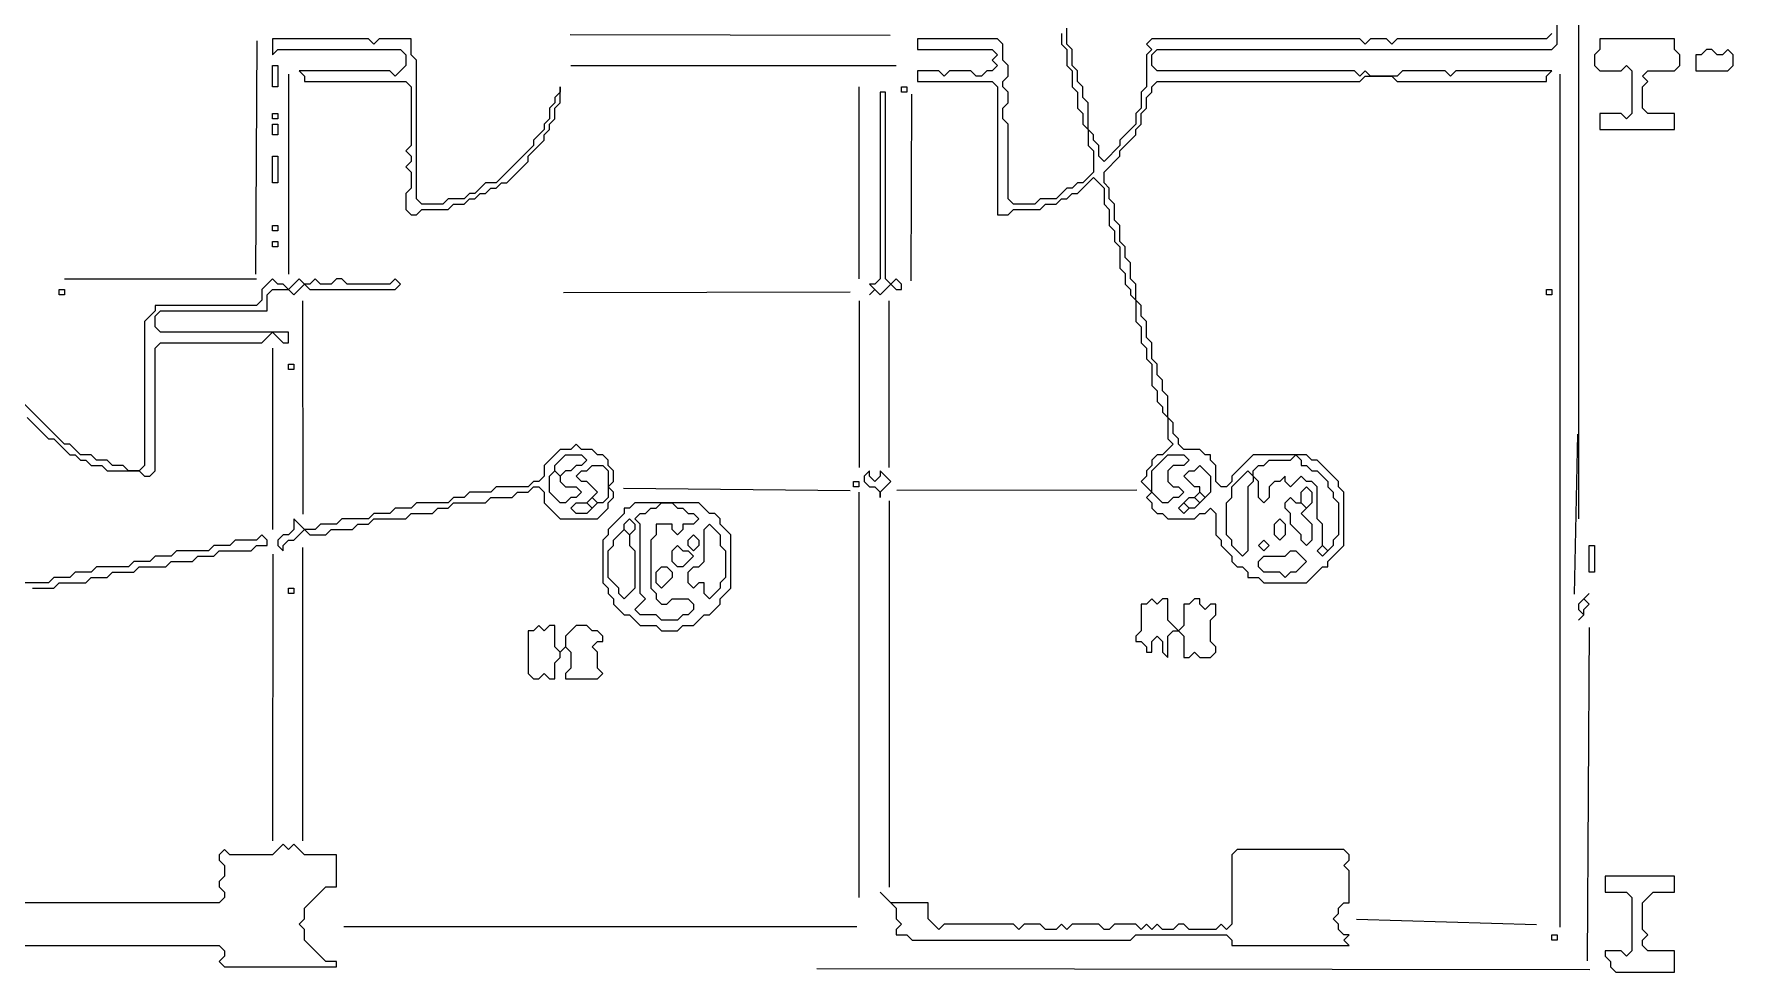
# Model space of a CAD drawing. Extents: x 12 to 2459, y 13 to 1740.
# Drawn here: x 1616.3 to 1935, y 628 to 803.9 of the extents above; entities that cross this region are included whole.
import ezdxf

# ---------------------------------------------------------------- set-up
doc = ezdxf.new("R2010")
doc.units = 0
for name, color, linetype, lineweight in [('TEXT_FALLBACK_OUTLINE', 2, 'Continuous', 0), ('TRACE_CURVE', 6, 'Continuous', 0), ('TRACE_STRAIGHT', 5, 'Continuous', 0), ('TRACE_TEXT_SYMBOL', 6, 'Continuous', 0)]:
    doc.layers.add(name, color=color, linetype=linetype, lineweight=lineweight)

msp = doc.modelspace()

# ---------------------------------------------------------------- linework, layer by layer
at = {"layer": 'TEXT_FALLBACK_OUTLINE', "color": 2}
for points in [[(1826, 698), (1825, 697), (1824, 697), (1824, 692), (1823, 691), (1823, 690), (1824, 690), (1825, 689), (1825, 688), (1826, 688), (1826, 690), (1827, 691), (1828, 690), (1828, 688), (1829, 687), (1829, 691), (1830, 692), (1831, 692), (1832, 691), (1832, 687), (1833, 687), (1834, 688), (1835, 687), (1837, 687), (1838, 688), (1838, 689), (1837, 690), (1837, 694), (1838, 695), (1838, 697), (1837, 697), (1836, 696), (1835, 697), (1835, 698), (1834, 698), (1833, 697), (1832, 697), (1832, 693), (1831, 692), (1829, 694), (1829, 698), (1828, 698), (1827, 697)], [(1711, 693), (1710, 692), (1709, 692), (1709, 684), (1710, 683), (1711, 683), (1712, 684), (1713, 683), (1714, 683), (1714, 686), (1715, 687), (1715, 688), (1716, 689), (1717, 688), (1717, 685), (1716, 684), (1716, 683), (1722, 683), (1723, 684), (1722, 685), (1722, 688), (1721, 689), (1722, 690), (1723, 690), (1723, 691), (1722, 692), (1721, 692), (1720, 693), (1718, 693), (1716, 691), (1716, 689), (1715, 688), (1714, 689), (1714, 693), (1713, 693), (1712, 692)]]:
    msp.add_lwpolyline(points, close=True, dxfattribs=at)
at = {"layer": 'TRACE_CURVE', "color": 6}
for points in [[(1809, 804), (1809, 802)], [(1872, 803), (1871, 802), (1870, 803), (1867, 803), (1866, 802), (1865, 803), (1826, 803), (1825, 802), (1826, 801), (1825, 800), (1825, 794), (1824, 793), (1824, 790), (1823, 789), (1823, 787), (1820, 784), (1820, 783), (1817, 780), (1816, 781), (1816, 783), (1815, 784), (1815, 785), (1814, 786), (1814, 791), (1813, 792), (1813, 794), (1812, 795), (1812, 797), (1811, 798), (1811, 801), (1810, 802), (1810, 805)], [(1900, 796), (1901, 797), (1883, 797), (1882, 796), (1881, 797), (1873, 797), (1872, 796), (1867, 796), (1866, 797), (1865, 796), (1864, 797), (1827, 797), (1826, 798), (1826, 800), (1827, 801), (1901, 801), (1902, 802), (1902, 806)], [(1901, 804), (1900, 803), (1872, 803)], [(1809, 802), (1810, 801), (1810, 798), (1811, 797), (1811, 794), (1812, 793), (1812, 790), (1813, 789), (1813, 787), (1814, 786), (1814, 783), (1815, 782), (1815, 778), (1813, 776), (1812, 776), (1811, 775), (1810, 775), (1808, 773), (1805, 773), (1804, 772), (1800, 772), (1799, 773), (1799, 787), (1798, 788), (1798, 790), (1799, 791), (1799, 793), (1798, 794), (1798, 795), (1799, 796), (1799, 798), (1798, 799), (1798, 802), (1797, 803), (1782, 803), (1782, 801), (1796, 801), (1797, 800), (1796, 799), (1797, 798), (1796, 797), (1795, 797), (1794, 796), (1793, 796), (1792, 797), (1788, 797), (1787, 796), (1786, 797), (1782, 797), (1782, 795), (1796, 795), (1797, 794), (1797, 770), (1799, 770), (1800, 771), (1805, 771), (1806, 772), (1808, 772), (1809, 773), (1810, 773), (1811, 774), (1812, 774), (1815, 777), (1817, 775)], [(1861, 719), (1861, 720), (1857, 724), (1856, 724), (1855, 725), (1845, 725), (1841, 721), (1841, 720), (1840, 719), (1839, 719), (1838, 720), (1838, 723), (1837, 724), (1837, 725), (1836, 725), (1835, 726), (1832, 726), (1831, 727), (1831, 728), (1830, 729), (1830, 731), (1829, 732), (1829, 736), (1828, 737), (1828, 739), (1827, 740), (1827, 742), (1826, 743), (1826, 746), (1825, 747), (1825, 750), (1824, 751), (1824, 753), (1823, 754), (1823, 757), (1822, 758), (1822, 761), (1821, 762), (1821, 764), (1820, 765), (1820, 768), (1819, 769), (1819, 772), (1818, 773), (1818, 775), (1817, 776), (1817, 778), (1820, 781), (1820, 782), (1823, 785), (1823, 786), (1824, 787), (1824, 789), (1825, 790), (1825, 792), (1826, 793), (1826, 794), (1827, 795), (1865, 795), (1866, 796), (1871, 796), (1872, 795), (1900, 795), (1900, 796)], [(1817, 775), (1817, 772), (1818, 771), (1818, 768), (1819, 767), (1819, 765), (1820, 764), (1820, 760), (1821, 759), (1821, 757), (1822, 756), (1822, 755), (1823, 754), (1823, 750), (1824, 749), (1824, 746), (1825, 745), (1825, 743), (1826, 742), (1826, 738), (1827, 737), (1827, 735), (1828, 734), (1828, 733), (1829, 732), (1829, 728), (1830, 727), (1828, 725), (1827, 725), (1826, 724), (1826, 723), (1825, 722), (1825, 721), (1824, 720), (1826, 718), (1825, 717), (1826, 716), (1826, 715), (1827, 714), (1828, 714), (1829, 713), (1834, 713), (1835, 714), (1836, 714), (1837, 715), (1838, 714), (1838, 710), (1839, 709), (1839, 708), (1841, 706), (1841, 705), (1842, 704), (1843, 704), (1844, 703), (1844, 702), (1846, 702), (1847, 701), (1855, 701), (1858, 704), (1859, 704), (1859, 705), (1862, 708), (1862, 718), (1861, 719)]]:
    msp.add_lwpolyline(points, dxfattribs=at)
for points in [[(1829, 725), (1832, 725), (1833, 724), (1832, 723), (1830, 723), (1829, 722), (1829, 720), (1830, 719), (1831, 719), (1832, 718), (1831, 717), (1830, 717), (1829, 716), (1828, 716), (1826, 718), (1826, 722)], [(1852, 724), (1853, 725), (1854, 724), (1854, 723), (1855, 723), (1856, 722), (1857, 722), (1859, 720), (1859, 719), (1860, 718), (1860, 717), (1861, 716), (1861, 710), (1860, 709), (1860, 708), (1859, 707), (1858, 708), (1858, 712), (1857, 713), (1857, 719), (1856, 720), (1855, 720), (1854, 721), (1852, 719), (1851, 720), (1851, 721), (1850, 720), (1849, 720), (1848, 719), (1848, 717), (1847, 716), (1846, 717), (1846, 720), (1845, 721), (1845, 722), (1846, 723), (1847, 723), (1848, 724)], [(1834, 722), (1835, 723), (1837, 721), (1837, 718), (1836, 717), (1835, 718), (1835, 719), (1834, 719), (1832, 721), (1833, 722)], [(1844, 722), (1845, 721), (1845, 720), (1844, 719), (1844, 707), (1843, 706), (1841, 708), (1841, 709), (1840, 710), (1840, 716), (1841, 717), (1841, 719)], [(1834, 717), (1835, 718), (1836, 717), (1835, 716)], [(1854, 718), (1855, 719), (1856, 718), (1856, 716), (1855, 715), (1854, 716)], [(1831, 715), (1832, 716), (1833, 715), (1832, 714)], [(1832, 716), (1833, 717), (1834, 717), (1835, 716), (1834, 715), (1833, 715)], [(1851, 716), (1852, 717), (1853, 716), (1854, 716), (1855, 715), (1854, 714), (1856, 712), (1856, 709), (1855, 708), (1854, 709), (1854, 710), (1852, 712), (1852, 714), (1851, 715)], [(1849, 712), (1850, 713), (1851, 712), (1851, 710), (1850, 709), (1849, 710)], [(1846, 708), (1847, 709), (1848, 708), (1847, 707)], [(1857, 707), (1858, 708), (1859, 707), (1858, 706)], [(1851, 706), (1852, 707), (1853, 707), (1855, 705), (1853, 703), (1852, 703), (1851, 702), (1850, 703), (1847, 703), (1846, 704), (1846, 705), (1847, 706)]]:
    msp.add_lwpolyline(points, close=True, dxfattribs=at)
at = {"layer": 'TRACE_STRAIGHT', "color": 5}
for p, q in [((1716.88, 803.81), (1776.88, 803.7)), ((1906, 806), (1906, 713)), ((1657.89, 758.88), (1658.13, 802.62)), ((1717, 798), (1778, 798)), ((1664.08, 758.88), (1664.1, 796.38)), ((1771, 794), (1771, 758)), ((1902.55, 636.38), (1902.55, 796.38)), ((1780.81, 757.62), (1780.93, 792.63)), ((1622, 758), (1658, 758)), ((1715.62, 755.44), (1769.38, 755.52)), ((1666.62, 753.88), (1666.69, 713.87)), ((1771.11, 722.62), (1771.11, 753.88)), ((1776.67, 722.62), (1776.68, 753.88)), ((1661, 745), (1661, 711)), ((1905.28, 698.88), (1905.86, 728.87)), ((1726.87, 718.74), (1769.38, 718.29)), ((1771, 718), (1771, 642)), ((1778.12, 718.38), (1823.13, 718.42)), ((1776.69, 716.38), (1776.69, 643.88)), ((1666.68, 652.62), (1666.68, 707.63)), ((1661.1, 652.62), (1661.13, 706.38)), ((1907.7, 630.12), (1908.07, 692.63)), ((1864.38, 637.92), (1898.14, 636.91)), ((1674.38, 636.54), (1770.63, 636.54)), ((1763.13, 628.66), (1908.13, 628.46))]:
    msp.add_line(p, q, dxfattribs=at)
at = {"layer": 'TRACE_TEXT_SYMBOL', "color": 6}
for points in [[(1661, 803), (1661, 800), (1662, 801), (1685, 801), (1686, 800), (1686, 798), (1684, 796), (1683, 797), (1666, 797), (1667, 796), (1667, 795), (1686, 795), (1687, 794), (1687, 783), (1686, 782), (1687, 781), (1687, 780), (1686, 779), (1687, 778), (1687, 775), (1686, 774), (1686, 771), (1687, 770), (1688, 770), (1689, 771), (1694, 771), (1695, 772), (1697, 772), (1698, 773), (1699, 773), (1700, 774), (1701, 774), (1702, 775), (1703, 775), (1704, 776), (1705, 776), (1709, 780), (1709, 781), (1712, 784), (1712, 785), (1713, 786), (1713, 787), (1714, 788), (1714, 790), (1715, 791), (1715, 794), (1715, 793), (1714, 792), (1714, 791), (1713, 790), (1713, 788), (1712, 787), (1712, 786), (1710, 784), (1710, 783), (1703, 776), (1701, 776), (1699, 774), (1698, 774), (1697, 773), (1694, 773), (1693, 772), (1689, 772), (1688, 773)], [(1688, 773), (1688, 799), (1687, 800), (1687, 803), (1681, 803), (1680, 802), (1679, 803), (1661, 803)], [(1661, 758), (1659, 756), (1659, 754), (1658, 753), (1639, 753), (1639, 752), (1637, 750), (1637, 723), (1636, 722), (1634, 722), (1633, 723), (1631, 723), (1630, 724), (1628, 724), (1627, 725), (1625, 725), (1623, 727), (1622, 727), (1614, 735)], [(1664, 746), (1664, 748), (1640, 748), (1639, 749), (1639, 751), (1640, 752), (1660, 752), (1660, 755), (1661, 756), (1664, 756), (1665, 755), (1667, 757), (1668, 756), (1684, 756), (1685, 757), (1684, 758), (1683, 757), (1675, 757), (1674, 758), (1673, 758), (1672, 757), (1670, 757), (1669, 758), (1668, 757), (1667, 757), (1666, 758), (1664, 756), (1663, 757), (1662, 757), (1661, 758)], [(1615, 732), (1619, 728), (1620, 728), (1623, 725), (1624, 725), (1625, 724), (1626, 724), (1627, 723), (1629, 723), (1630, 722), (1636, 722), (1637, 721), (1638, 721), (1639, 722), (1639, 745), (1640, 746), (1659, 746), (1661, 748), (1663, 746), (1664, 746)], [(1718, 727), (1717, 726), (1715, 726), (1712, 723), (1712, 721), (1711, 720), (1710, 720), (1709, 719), (1703, 719), (1702, 718), (1698, 718), (1697, 717), (1695, 717), (1694, 716), (1688, 716), (1687, 715), (1684, 715), (1683, 714), (1680, 714), (1679, 713), (1674, 713), (1673, 712), (1670, 712), (1669, 711), (1667, 711), (1665, 713), (1665, 711), (1664, 710), (1663, 710), (1662, 709), (1662, 708), (1663, 707), (1663, 708), (1664, 709), (1665, 709), (1667, 711), (1668, 710), (1671, 710), (1672, 711), (1676, 711), (1677, 712), (1679, 712), (1680, 713), (1686, 713), (1687, 714), (1691, 714), (1692, 715), (1694, 715), (1695, 716), (1701, 716), (1702, 717), (1706, 717), (1707, 718), (1709, 718), (1710, 719), (1711, 719), (1712, 718), (1712, 716), (1715, 713), (1722, 713), (1724, 715), (1724, 716), (1725, 717), (1725, 718)], [(1725, 718), (1724, 719), (1725, 720), (1725, 722), (1724, 723), (1724, 724), (1723, 725), (1722, 725), (1721, 726), (1719, 726), (1718, 727)], [(1616, 700), (1620, 700), (1621, 701), (1626, 701), (1627, 702), (1630, 702), (1631, 703), (1635, 703), (1636, 704), (1641, 704), (1642, 705), (1646, 705), (1647, 706), (1650, 706), (1651, 707), (1657, 707), (1658, 708), (1660, 708), (1660, 709), (1659, 710), (1658, 709), (1654, 709), (1653, 708), (1650, 708), (1649, 707), (1643, 707), (1642, 706), (1639, 706), (1638, 705), (1635, 705), (1634, 704), (1628, 704), (1627, 703), (1624, 703), (1623, 702), (1620, 702), (1619, 701), (1612, 701)], [(1580, 633), (1651, 633), (1652, 632), (1652, 631), (1651, 630), (1652, 629), (1673, 629), (1673, 630), (1671, 630), (1667, 634), (1667, 636), (1666, 637), (1667, 638), (1667, 640), (1671, 644), (1673, 644), (1673, 650), (1667, 650), (1665, 652), (1664, 651), (1663, 652), (1661, 650), (1653, 650), (1652, 651), (1651, 650), (1651, 649), (1652, 648), (1652, 646), (1651, 645), (1651, 644), (1652, 643), (1652, 642), (1651, 641), (1557, 641)]]:
    msp.add_lwpolyline(points, dxfattribs=at)
for points in [[(1910, 803), (1910, 801), (1909, 800), (1909, 798), (1910, 797), (1914, 797), (1915, 798), (1916, 797), (1916, 789), (1915, 788), (1914, 789), (1910, 789), (1910, 786), (1924, 786), (1924, 789), (1919, 789), (1918, 790), (1918, 794), (1919, 795), (1918, 796), (1919, 797), (1924, 797), (1925, 798), (1925, 800), (1924, 801), (1924, 803)], [(1930, 801), (1929, 800), (1928, 800), (1928, 797), (1934, 797), (1935, 798), (1935, 800), (1934, 801), (1933, 800), (1932, 800), (1931, 801)], [(1661, 798), (1662, 798), (1662, 794), (1661, 794)], [(1779, 794), (1780, 794), (1780, 793), (1779, 793)], [(1775, 793), (1775, 758), (1774, 757), (1773, 757), (1774, 756), (1773, 755), (1774, 756), (1775, 755), (1777, 757), (1778, 756), (1779, 756), (1779, 757), (1778, 758), (1777, 757), (1776, 758), (1776, 793)], [(1661, 789), (1662, 789), (1662, 788), (1661, 788)], [(1661, 787), (1662, 787), (1662, 785), (1661, 785)], [(1661, 781), (1662, 781), (1662, 776), (1661, 776)], [(1661, 768), (1662, 768), (1662, 767), (1661, 767)], [(1661, 765), (1662, 765), (1662, 764), (1661, 764)], [(1621, 756), (1622, 756), (1622, 755), (1621, 755)], [(1900, 756), (1901, 756), (1901, 755), (1900, 755)], [(1664, 742), (1665, 742), (1665, 741), (1664, 741)], [(1716, 725), (1719, 725), (1720, 724), (1719, 723), (1718, 723), (1717, 722), (1716, 722), (1715, 721), (1714, 722), (1714, 723)], [(1713, 721), (1714, 722), (1715, 721), (1715, 720), (1716, 719), (1718, 719), (1719, 718), (1718, 717), (1717, 717), (1716, 716), (1715, 716), (1713, 718)], [(1720, 722), (1721, 723), (1723, 723), (1724, 722), (1724, 717), (1723, 716), (1722, 716), (1721, 717), (1722, 718), (1720, 720), (1719, 720), (1718, 721), (1719, 722)], [(1773, 722), (1772, 721), (1772, 720), (1773, 719), (1774, 719), (1775, 718), (1775, 717), (1775, 718), (1777, 720), (1775, 722), (1775, 721), (1774, 720), (1773, 721)], [(1770, 720), (1771, 720), (1771, 719), (1770, 719)], [(1717, 715), (1718, 716), (1720, 716), (1721, 715), (1720, 714), (1718, 714)], [(1720, 716), (1721, 717), (1722, 716), (1721, 715)], [(1729, 716), (1728, 715), (1727, 715), (1727, 714), (1724, 711), (1724, 710), (1723, 709), (1723, 701), (1724, 700), (1724, 699), (1725, 698), (1725, 697), (1727, 695), (1728, 695), (1730, 693), (1733, 693), (1734, 692), (1737, 692), (1738, 693), (1740, 693), (1742, 695), (1743, 695), (1745, 697), (1745, 698), (1747, 700), (1747, 710), (1745, 712), (1745, 713), (1744, 714), (1743, 714), (1741, 716)], [(1733, 715), (1734, 716), (1736, 716), (1737, 715), (1738, 715), (1739, 714), (1740, 714), (1741, 713), (1740, 712), (1738, 712), (1738, 711), (1737, 710), (1736, 711), (1736, 712), (1733, 712), (1733, 710), (1732, 709), (1732, 700), (1733, 699), (1733, 698), (1734, 697), (1735, 697), (1736, 698), (1739, 698), (1740, 697), (1740, 696), (1739, 695), (1738, 695), (1737, 694), (1734, 694), (1733, 695), (1730, 695), (1729, 696), (1731, 698), (1730, 699), (1730, 712), (1729, 713), (1730, 714), (1731, 714), (1732, 715)], [(1727, 711), (1728, 710), (1728, 708), (1729, 707), (1729, 700), (1727, 698), (1726, 699), (1726, 700), (1724, 702), (1724, 707), (1725, 708), (1725, 709)], [(1727, 712), (1728, 713), (1729, 712), (1729, 711), (1728, 710), (1727, 711)], [(1742, 711), (1743, 712), (1745, 710), (1745, 708), (1746, 707), (1746, 702), (1745, 701), (1745, 700), (1743, 698), (1742, 699), (1742, 701), (1741, 701), (1740, 700), (1739, 701), (1739, 703), (1740, 704), (1741, 704), (1742, 705)], [(1736, 707), (1737, 708), (1738, 707), (1739, 707), (1740, 706), (1738, 704), (1737, 704), (1736, 705)], [(1739, 709), (1740, 710), (1741, 709), (1741, 708), (1740, 707), (1739, 708)], [(1908, 708), (1909, 708), (1909, 703), (1908, 703)], [(1733, 703), (1734, 704), (1735, 704), (1736, 703), (1736, 702), (1734, 700), (1733, 701)], [(1664, 700), (1665, 700), (1665, 699), (1664, 699)], [(1908, 699), (1906, 697), (1906, 696), (1907, 695), (1906, 694), (1907, 695), (1907, 696), (1908, 697), (1907, 698)], [(1842, 651), (1841, 650), (1841, 637), (1840, 636), (1839, 637), (1838, 636), (1833, 636), (1832, 637), (1831, 637), (1830, 636), (1828, 636), (1827, 637), (1826, 636), (1825, 637), (1824, 636), (1823, 637), (1819, 637), (1818, 636), (1817, 636), (1816, 637), (1811, 637), (1810, 636), (1809, 637), (1808, 636), (1806, 636), (1805, 637), (1802, 637), (1801, 636), (1800, 637), (1787, 637), (1786, 636), (1784, 638), (1784, 641), (1777, 641), (1775, 643), (1778, 640), (1778, 638), (1779, 637), (1778, 636), (1778, 635), (1780, 635), (1781, 634), (1822, 634), (1823, 635), (1840, 635), (1841, 634), (1841, 633), (1863, 633), (1862, 634), (1863, 635), (1862, 635), (1861, 636), (1861, 637), (1860, 638), (1861, 639), (1861, 640), (1862, 641), (1863, 641), (1863, 647), (1862, 648), (1863, 649), (1863, 650), (1862, 651)], [(1911, 646), (1911, 643), (1915, 643), (1916, 642), (1916, 632), (1915, 631), (1914, 632), (1911, 632), (1911, 631), (1912, 630), (1912, 629), (1913, 628), (1924, 628), (1924, 632), (1919, 632), (1918, 633), (1918, 634), (1919, 635), (1918, 636), (1918, 641), (1920, 643), (1924, 643), (1924, 646)], [(1901, 635), (1902, 635), (1902, 634), (1901, 634)]]:
    msp.add_lwpolyline(points, close=True, dxfattribs=at)

doc.saveas('drawing.dxf')
